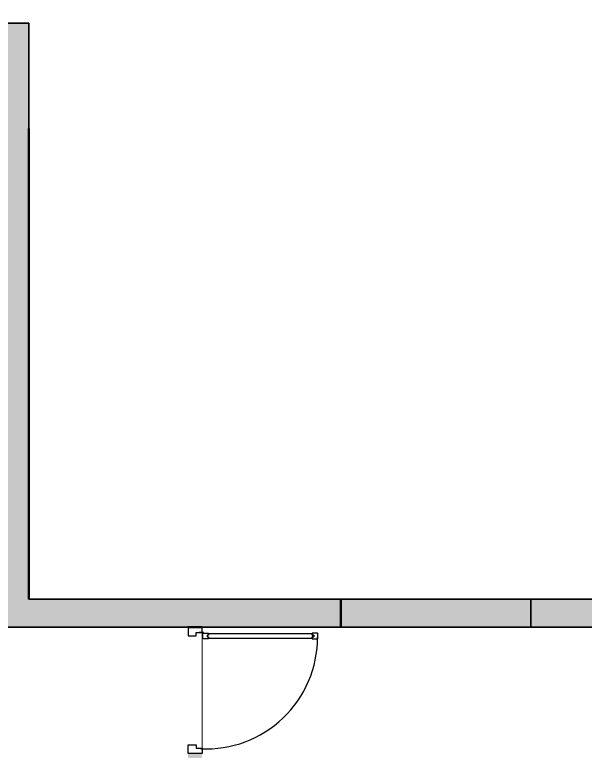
# Model space of a CAD drawing. Header units: millimetres. Extents: x 2258 to 5600, y 711 to 2563.
# Drawn here: x 2916.5 to 3073.3, y 2149.4 to 2352 of the extents above; entities that cross this region are included whole.
import ezdxf

# ---------------------------------------------------------------- set-up
doc = ezdxf.new("R2010")
doc.units = ezdxf.units.MM
for name, color, linetype, lineweight in [('HAT', 8, 'Continuous', 18), ('PQI-A-IN-FURN', 39, 'Continuous', 13), ('PQI-A-WALL', 30, 'Continuous', 50), ('PQI-ST-COLM', 34, 'Continuous', 40)]:
    doc.layers.add(name, color=color, linetype=linetype, lineweight=lineweight)

msp = doc.modelspace()

# ---------------------------------------------------------------- hatches: boundary and pattern name
at = {"layer": 'PQI-A-IN-FURN', "true_color": 0x000000}
h = msp.add_hatch(color=18, dxfattribs=at)
h.dxf.hatch_style = 1
h.paths.add_polyline_path([(2892.986, 2349.657), (2892.986, 2341.93), (2912.617, 2341.93), (2912.606, 2191.301), (2889.822, 2191.301), (2889.822, 2183.575), (2912.606, 2183.575), (2964.104, 2183.575), (2967.967, 2183.575), (3006.166, 2183.575), (3006.166, 2191.301), (2920.332, 2191.301), (2920.343, 2320.719), (2920.343, 2349.657), (2912.617, 2349.657)])
h = msp.add_hatch(color=18, dxfattribs=at)
h.dxf.hatch_style = 1
h.paths.add_polyline_path([(3008.617, 2003.937), (3008.617, 2011.663), (2982.54, 2011.663), (2982.54, 2003.937)])
h.paths.add_polyline_path([(3038.557, 2003.939), (3042.42, 2003.938), (3042.42, 2011.663), (3016.354, 2011.663), (3016.354, 2003.939), (3020.216, 2003.939), (3038.557, 2003.937)])
h.paths.add_polyline_path([(3016.352, 2003.939), (3016.352, 2061.887), (3008.626, 2061.887), (3008.626, 2003.939)])
h.paths.add_polyline_path([(3016.343, 2061.887), (3016.343, 2141.08), (3044.351, 2141.08), (3044.352, 2144.944), (2967.978, 2144.944), (2967.978, 2148.806), (2964.115, 2148.806), (2964.115, 2144.944), (2941.99, 2144.943), (2941.99, 2141.079), (2947.772, 2141.079), (2947.772, 2040.639), (2951.635, 2040.639), (2951.635, 2141.079), (3008.628, 2141.08), (3008.628, 2061.887)])
h.paths.add_polyline_path([(3058.32, 2183.58), (3058.32, 2191.306), (3006.175, 2191.302), (3006.175, 2183.576)])
h.paths.add_polyline_path([(3162.991, 2183.577), (3162.991, 2191.303), (3058.329, 2191.303), (3058.329, 2183.577), (3082.093, 2183.577), (3082.093, 2183.577), (3099.085, 2183.577), (3114.257, 2183.577), (3117.085, 2183.577)])
h.paths.add_polyline_path([(3215.153, 2183.578), (3215.153, 2191.304), (3163, 2191.304), (3163, 2183.578)])
h.paths.add_polyline_path([(3215.155, 2100.517), (3215.155, 2183.576), (3207.428, 2183.576), (3207.428, 2100.517)])
h.paths.add_polyline_path([(3215.153, 2003.939), (3215.153, 2034.845), (3207.427, 2034.845), (3207.427, 2011.665), (3184.248, 2011.665), (3184.248, 2003.939)])

# ---------------------------------------------------------------- linework, layer by layer
at = {"color": 24, "ltscale": 1000}
for points in [[(2967.98, 2182.126), (2967.98, 2183.575), (2964.117, 2183.575), (2964.116, 2181.16), (2966.318, 2181.16), (2966.318, 2182.126), (2967.98, 2182.126)], [(2967.978, 2150.254), (2967.978, 2148.806), (2964.115, 2148.806), (2964.115, 2151.22), (2966.317, 2151.22), (2966.317, 2150.255), (2967.978, 2150.254)]]:
    msp.add_lwpolyline(points, dxfattribs=at)
at = {"color": 18, "ltscale": 1000, "true_color": 0x000000}
for points in [[(2967.999, 2182.07), (2967.168, 2182.07), (2967.168, 2182.126)], [(2967.98, 2182.263), (2968.134, 2182.263), (2968.134, 2182.205)], [(2968.134, 2181.935), (2968.134, 2181.104), (2968.194, 2181.104)], [(2968.327, 2181.914), (2968.327, 2182.07), (2968.269, 2182.07)]]:
    msp.add_lwpolyline(points, dxfattribs=at)
for points in [[(2969.353, 2180.95), (2969.74, 2180.95), (2969.74, 2180.37), (2968.349, 2180.37, -0.4142136), (2968.194, 2180.525), (2968.194, 2181.761, -0.4142136), (2968.349, 2181.916), (2969.74, 2181.916), (2969.74, 2181.336), (2969.353, 2181.336)], [(2998.675, 2180.948), (2998.289, 2180.948), (2998.289, 2180.369), (2999.679, 2180.369, 0.4142136), (2999.834, 2180.523), (2999.834, 2181.76, 0.4142136), (2999.679, 2181.914), (2998.289, 2181.914), (2998.289, 2181.335), (2998.675, 2181.335)]]:
    msp.add_lwpolyline(points, format="xyb", close=True, dxfattribs=at)
at = {"color": 24, "ltscale": 1000}
msp.add_lwpolyline([(2998.289, 2180.948), (2998.675, 2180.948), (2998.675, 2181.335), (2998.289, 2181.335), (2998.289, 2181.76), (2969.74, 2181.761), (2969.74, 2181.336), (2969.353, 2181.336), (2969.353, 2180.95), (2969.74, 2180.95), (2969.74, 2180.525), (2998.289, 2180.523)], close=True, dxfattribs=at)
at = {"color": 18, "ltscale": 1000, "true_color": 0x000000}
for radius in [0.135, 0.0966]:
    msp.add_circle((2968.134, 2182.07), radius, dxfattribs=at)
at = {"color": 24, "ltscale": 1000}
msp.add_arc((2968.987, 2180.83), 30.752, 267.39927, 359.99725, dxfattribs=at)
at = {"layer": 'HAT', "color": 18, "lineweight": 30, "true_color": 0x000000}
for p, q in [((2814.49, 2183.581), (2964.117, 2183.575)), ((2964.104, 2183.575), (3207.428, 2183.576))]:
    msp.add_line(p, q, dxfattribs=at)
at = {"layer": 'PQI-A-IN-FURN', "color": 24}
msp.add_line((2967.98, 2182.07), (2967.978, 2150.254), dxfattribs=at)
at = {"layer": 'PQI-A-IN-FURN'}
msp.add_lwpolyline([(2519.387, 2003.937), (2687.392, 2003.937), (2687.392, 1936.331), (2825.115, 1936.331), (2825.115, 2003.937), (3215.153, 2003.939), (3215.155, 2021.321), (3282.761, 2021.321), (3282.761, 2128.525), (3215.155, 2128.525), (3215.153, 2191.304), (2920.332, 2191.329), (2920.332, 2349.657), (2789.164, 2349.663), (2748.721, 2382.35), (2697.186, 2320.698), (2631.892, 2375.105)], dxfattribs=at)
at = {"layer": 'PQI-A-WALL', "color": 0, "lineweight": 35, "ltscale": 1000}
for p, q in [((2920.343, 2349.657), (2912.617, 2349.657)), ((2920.343, 2191.301), (2920.343, 2349.657)), ((3006.166, 2191.301), (2920.332, 2191.301)), ((2912.606, 2183.575), (2964.104, 2183.575)), ((2967.967, 2183.575), (3006.166, 2183.575))]:
    msp.add_line(p, q, dxfattribs=at)
at = {"layer": 'PQI-A-WALL', "ltscale": 1000}
for p, q in [((2920.332, 2191.301), (2920.343, 2320.719)), ((3006.166, 2183.575), (3006.166, 2191.301)), ((2964.104, 2183.575), (2967.967, 2183.575)), ((2967.967, 2183.575), (2967.967, 2183.575))]:
    msp.add_line(p, q, dxfattribs=at)
at = {"layer": 'PQI-A-WALL', "color": 0, "lineweight": 35, "ltscale": 1000}
msp.add_lwpolyline([(3058.32, 2191.303), (3058.32, 2183.577), (3162.991, 2183.577), (3162.991, 2191.303)], close=True, dxfattribs=at)
at = {"layer": 'PQI-ST-COLM', "color": 0, "lineweight": 35}
msp.add_lwpolyline([(3058.329, 2191.306), (3006.175, 2191.302), (3006.175, 2183.576), (3058.329, 2183.58)], close=True, dxfattribs=at)

doc.saveas('drawing.dxf')
